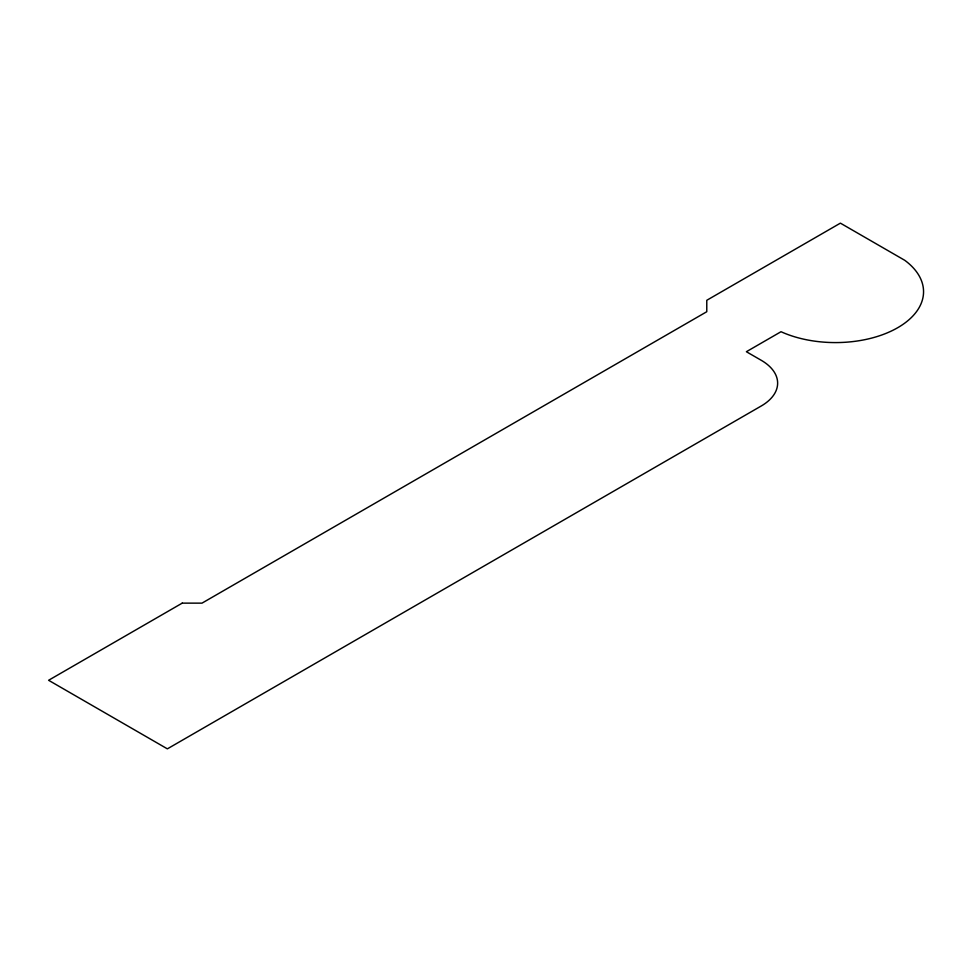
<?xml version="1.0" encoding="UTF-8"?>
<svg xmlns="http://www.w3.org/2000/svg" width="972" height="972" viewBox="0 0 972 972"><rect width="100%" height="100%" fill="white"/><g stroke="black" fill="none" stroke-linecap="round" stroke-linejoin="round"><path stroke-width="1.46" d="M182.214 603.138L48.6 680.279L167.366 748.853L761.222 406.004A55.987 32.319 0 0 0 761.222 360.284L746.375 351.718L781.014 331.719A88.112 50.872 0 0 0 897.751 327.685A88.112 50.872 0 0 0 904.725 260.289L840.391 223.147L706.778 300.287L706.778 311.72L202.006 603.138L182.214 603.138"/></g></svg>
